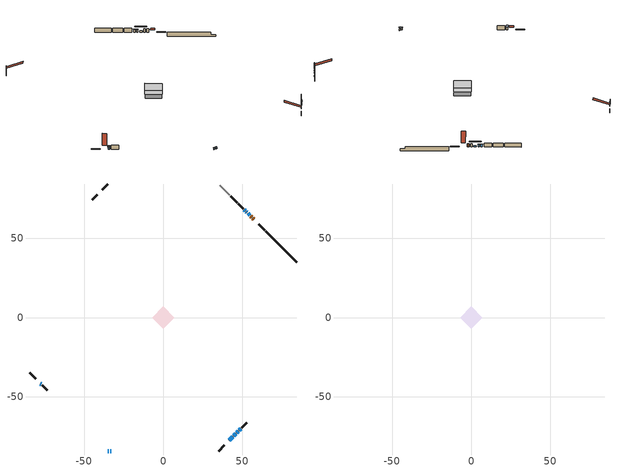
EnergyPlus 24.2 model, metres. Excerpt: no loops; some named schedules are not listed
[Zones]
conditioned space
 floor outside (Floor1 construction): -0.96,0 0,0.96 0.96,0 0,-0.96 z0.31
 floor adiabatic (AdiabaticFloorConstruction): -7.02,0 0,7.02 7.02,0 0,-7.02 z0.31
 floor foundation (Slab1 construction): -6.77,0 0,6.77 6.77,0 0,-6.77 z-2.13
 wall outside (RimJoist1 construction): 35,-84.49 38.67,-80.81 / -84.49,-35 -80.81,-38.67 / -35,84.49 -38.67,80.81 / 64.22,55.26 60.54,58.94 z0.31:0.61
 wall outside (AdiabaticWallConstruction 1): 57.43,62.06 56.66,62.82 z0.31:2.34
 wall outside (AdiabaticWallConstruction): -35,-84.49 -34.44,-84.49 z0.31:1.23; -77.69,-41.79 -77.15,-42.33 / 44.6,-74.88 45.86,-73.62 z0.31:2.09; 54.72,64.76 53.64,65.84 / 41.79,-77.69 43.94,-75.54 z0.31:1.12; -33.51,-84.49 -32.76,-84.49 z0.31:1.53; 52.99,66.5 52.55,66.93 / 51.9,67.58 51.25,68.23 z0.31:1.84; 46.51,-72.97 47.38,-72.11 z0.31:1.83; 48.03,-71.45 49.11,-70.37 z0.31:0.62
 wall outside (Wall1 construction): 49.77,-69.71 52.86,-66.63 / -76.5,-42.98 -73.41,-46.07 / -41.79,77.69 -44.88,74.61 / 50.59,68.89 47.5,71.98 z0.31:2.75
 wall foundation (FoundationWall1 construction): 64.88,54.61,-2.13 64.88,54.61,0.31 82.53,36.96,0.31 82.53,36.96,-1.03 84.49,35,-1.03 84.49,35,-2.13
 wall othersidecoefficients (AdiabaticWallConstruction 1): 56.01,63.48 55.38,64.11 z0.31:2.34
 wall othersidecoefficients (Wall2 construction): 46.85,72.63 42.84,76.64 z0.31:2.75
 wall adiabatic (Wall3 construction): 42.18,77.3 35.65,83.83 z0.31:2.75
 window (WindowConstruction 6): -35,-84.49 -34.44,-84.49 z0.31:1.22
 window (WindowConstruction 5): -77.69,-41.79 -77.16,-42.33 z0.31:2.09
 window (WindowConstruction 8): 54.72,64.76 53.64,65.84 z0.31:1.12
 window (WindowConstruction 9): 41.79,-77.69 43.94,-75.54 z0.31:1.12
 window (WindowConstruction 7): -33.51,-84.49 -32.77,-84.49 z0.31:1.53
 window (WindowConstruction): 52.98,66.5 52.55,66.93 z0.31:1.83
 window (WindowConstruction 1): 51.9,67.59 51.25,68.23 z0.31:1.83
 window (WindowConstruction 2): 44.6,-74.88 45.86,-73.63 z0.31:2.09
 window (WindowConstruction 3): 46.51,-72.97 47.38,-72.11 z0.31:1.83
 window (WindowConstruction 4): 48.03,-71.45 49.11,-70.37 z0.31:0.61
 door (Door): 57.43,62.06 56.66,62.82 z0.31:2.34
 door inside (Door 1): 56,63.48 55.38,64.11 z0.31:2.34
 ceiling adiabatic (AdiabaticFloorConstruction): 0,-7.02 7.02,0 0,7.02 -7.02,0 z0.31
attic - vented
 floor to conditioned space (Floor2 construction Reversed): -7.02,0 0,7.02 7.02,0 0,-7.02 z2.75
 roof outside (Roof1 construction): 41.13,-78.35,2.75 34.29,-71.51,5.97 32.49,-73.31,5.97 39.33,-80.15,2.75; -78.35,-41.13,2.75 -71.51,-34.29,5.97 -73.31,-32.49,5.97 -80.15,-39.33,2.75; -41.13,78.35,2.75 -34.29,71.51,5.97 -32.49,73.31,5.97 -39.33,80.15,2.75; 58.08,61.4,2.75 51.24,54.56,5.97 53.05,52.76,5.97 59.89,59.6,2.75
shading: -34.14,-84.49 -35.29,-84.49 -35.29,-86.32 -34.14,-86.32 z1.52; -76.94,-42.54 -77.91,-41.58 -79.2,-42.87 -78.24,-43.83 z2.39; 51.78,67.71 56.59,62.9 56.88,63.19 52.07,68 z3.76; 45.81,-73.67 39.92,-79.56 40.21,-79.85 46.1,-73.96 z3.76; 52.41,67.07 53.13,66.36 53.42,66.65 52.7,67.36 z2.04; 51.11,68.37 52.04,67.44 52.33,67.73 51.4,68.67 z2.04; 46,-73.48 44.46,-75.02 44.75,-75.32 46.29,-73.77 z2.29; 47.52,-71.96 46.37,-73.11 46.66,-73.4 47.81,-72.26 z2.04; 49.25,-70.23 47.89,-71.59 48.18,-71.88 49.54,-70.52 z0.82
[Building]
Building 1: Terrain=Suburbs
[Site:Location]
Edmonton Intl AP_AB: Latitude {deg}=53.31; Longitude {deg}=-113.58; Time Zone {hr}=-7; Elevation {m}=723; Keep Site Location Information=Yes
[Site:GroundTemperature:Shallow]
-1.56185, -3.61833, -3.78302, -2.80711, 1.11059, 5.01004, 8.39065, 10.5322, 10.7141, 8.97234, 5.67794, 1.89811
[Site:WaterMainsTemperature]
Calculation Method=Schedule; Temperature Schedule=mains temperature schedule
[Material] Roughness=Rough; Thermal Absorptance=0.9
Name | Thickness {m} | Conductivity {W/m-K} | Density {kg/m3} | Specific Heat {J/kg-K} | Solar Absorptance | Visible Absorptance
asphalt or fiberglass shingles | 0.00635 | 0.162714 | 1121.4 | 1465.45 | 0.4 | 0.4
ceiling loosefill ins | 0.169333 | 0.0480833 | 16.02 | 1046.75 | 0.7 | 0.7
ceiling stud and cavity | 0.1397 | 0.0977058 | 65.682 | 1177.47 | 0.7 | 0.7
concrete 4.0 in. | 0.1016 | 1.803125 | 2242.8 | 837.4 | 0.7 | 0.7
concrete 8.0 in. | 0.2032 | 1.803125 | 2242.8 | 837.4 | 0.7 | 0.7
door material | 0.04445 | 0.053851 | 512.64 | 1214.23 | 0.7 | 0.7
door material 1 | 0.04445 | 0.060037 | 512.64 | 1214.23 | 0.7 | 0.7
exterior vertical ins | 0.07309 | 0.029427 | 32.04 | 1214.23 | 0.7 | 0.7
floor covering | 0.0127 | 0.0433444 | 54.468 | 1339.84 | 0.6 | 0.6
floor rigid ins; rim joist rigid ins; wall rigid ins | 0.051816 | 0.029427 | 32.04 | 1214.23 | 0.7 | 0.7
floor rigid ins 1; wall rigid ins 2 | 0.512978 | 0.029427 | 32.04 | 1214.23 | 0.7 | 0.7
floor stud and cavity | 0.1397 | 0.080204 | 92.3553 | 1139.71 | 0.7 | 0.7
floor stud and cavity 1 | 0.1397 | 1.75129 | 37.0049 | 1207.88 | 0.7 | 0.7
furniture material conditioned space 1 | 0.1524 | 0.115458 | 640.8 | 1214.23 | 0.6 | 0.6
gypsum board | 0.0127 | 0.160291 | 801 | 837.4 | 0.6 | 0.6
gypsum board 1 | 0.0127 | 0.160291 | 801 | 837.4 | 0.7 | 0.7
osb sheathing 0.5 in. | 0.0127 | 0.115458 | 512.64 | 1214.23 | 0.7 | 0.7
osb sheathing 0.75 in. | 0.01905 | 0.115458 | 512.64 | 1214.23 | 0.7 | 0.7
osb sheathing 2.0 in. | 0.0508 | 0.115458 | 512.64 | 1214.23 | 0.7 | 0.7
rim joist stud and cavity | 0.0508 | 0.0414166 | 125.044 | 1163.47 | 0.6 | 0.6
wall rigid ins 1 | 0.051816 | 0.029427 | 32.04 | 1214.23 | 0.4 | 0.4
wall stud and cavity | 0.1397 | 0.227988 | 139.0536 | 1170.24 | 0.7 | 0.7
wall stud and cavity 1 | 0.1397 | 0.290045 | 139.0536 | 1170.24 | 0.7 | 0.7
wall stud and cavity 2 | 0.1397 | 0.180094 | 139.0536 | 1170.24 | 0.7 | 0.7
wall stud and cavity 3 | 0.0889 | 0.380278 | 52.3479 | 1209.89 | 0.7 | 0.7
wall stud and cavity 4 | 0.0889 | 0.391764 | 83.0341 | 1211.67 | 0.7 | 0.7
wood siding | 0.0254 | 0.102417 | 544.68 | 1172.36 | 0.4 | 0.4
wood siding 1; wood siding 2; wood siding 3 | 0.0254 | 0.102417 | 544.68 | 1172.36 | 0.7 | 0.7
[WindowMaterial:SimpleGlazingSystem]
Name | U-Factor {W/m2-K} | Solar Heat Gain Coefficient
WindowMaterial | 2.98038 | 0.54
WindowMaterial 1 | 3.01842 | 0.49
WindowMaterial 2 | 1.93733 | 0.46
WindowMaterial 3 | 3.30687 | 0.51
WindowMaterial 4 | 2.07361 | 0.43
WindowMaterial 5 | 3.30687 | 0.6
WindowMaterial 6 | 3.310274 | 0.62
WindowMaterial 7 | 2.95256 | 0.58
[Construction]
AdiabaticFloorConstruction: floor stud and cavity 1, floor rigid ins 1, osb sheathing 0.75 in., floor covering
AdiabaticWallConstruction: wood siding 2, wall rigid ins 2, wall stud and cavity 3, gypsum board
AdiabaticWallConstruction 1: wood siding 3, wall rigid ins 2, wall stud and cavity 3, gypsum board
Door: door material
Door 1: door material 1
Floor1 construction: floor stud and cavity, floor rigid ins, osb sheathing 0.75 in., floor covering
Floor2 construction Reversed: gypsum board, ceiling stud and cavity, ceiling loosefill ins
FoundationWall1 construction: concrete 8.0 in., gypsum board 1
furniture construction conditioned space 1: furniture material conditioned space 1
PartitionWallConstruction: gypsum board, wall stud and cavity 4, gypsum board
RimJoist1 construction: wood siding 1, rim joist rigid ins, osb sheathing 2.0 in., rim joist stud and cavity
Roof1 construction: asphalt or fiberglass shingles
Slab1 construction: concrete 4.0 in.
Wall1 construction: wood siding, wall rigid ins, osb sheathing 0.5 in., wall stud and cavity, gypsum board
Wall2 construction: wall rigid ins 1, osb sheathing 0.5 in., wall stud and cavity 1, gypsum board
Wall3 construction: wall rigid ins 1, osb sheathing 0.5 in., wall stud and cavity 2, gypsum board
WindowConstruction; WindowConstruction 3: WindowMaterial
WindowConstruction 1: WindowMaterial 1
WindowConstruction 2: WindowMaterial 2
WindowConstruction 4: WindowMaterial 3
WindowConstruction 5: WindowMaterial 4
WindowConstruction 6: WindowMaterial 5
WindowConstruction 7: WindowMaterial 6
WindowConstruction 8; WindowConstruction 9: WindowMaterial 7
[Zone] Multiplier=1; Part of Total Floor Area=Yes
Name | Volume {m3}
attic - vented | 51.641
conditioned space | 485.5
[Space]
Name | Zone | Volume {m3}
attic - vented 1 | attic - vented | 51.641
conditioned space 1 | conditioned space | 485.5
[ZoneInfiltration:EffectiveLeakageArea]
infil attic - vented 1: Zone or Space=attic - vented 1; Schedule=Always On Discrete; Effective Air Leakage Area {cm2}=3431.3; Stack Coefficient=0.000224239; Wind Coefficient=1.01176e-05
[ZoneMixing]
whole house fan mix: Zone or Space=attic - vented; Schedule=Always On Continuous; Design Flow Rate Calculation Method=Flow/Zone; Design Flow Rate {m3/s}=0; Source Zone or Space=conditioned space
[SurfaceProperty:ExposedFoundationPerimeter]
Slab1: Exposed Perimeter Calculation Method=TotalExposedPerimeter; Total Exposed Perimeter {m}=27.734
[SurfaceProperty:OtherSideCoefficients]
other non-freezing space: Combined Convective/Radiative Film Coefficient {W/m2-K}=8.35; Constant Temperature Coefficient=1; External Dry-Bulb Temperature Coefficient=0; Ground Temperature Coefficient=0; Wind Speed Coefficient=0; Zone Air Temperature Coefficient=0; Constant Temperature Schedule=other non-freezing space; Previous Other Side Temperature Coefficient=0
[InternalMass] Zone or ZoneList=conditioned space; Space or SpaceList=conditioned space 1
Name | Construction | Surface Area {m2}
furniture mass conditioned space 1 | furniture construction conditioned space 1 | 76.936
partition wall mass | PartitionWallConstruction | 192.34
[Lights]
interior lighting: Zone or ZoneList or Space or SpaceList=conditioned space 1; Schedule=interior lighting schedule; Design Level Calculation Method=LightingLevel; Lighting Level {W}=343.2; Return Air Fraction=0; Fraction Radiant=0.6; Fraction Visible=0.2; Fraction Replaceable=1
[People]
occupants: Zone or ZoneList or Space or SpaceList=conditioned space 1; Number of People Schedule=occupants schedule; Number of People Calculation Method=People; Number of People=3; Fraction Radiant=0.314171; Sensible Heat Fraction=0.56303; Activity Level Schedule=occupants activity schedule; Carbon Dioxide Generation Rate {m3/s-W}=0; Enable ASHRAE 55 Comfort Warnings=No; Mean Radiant Temperature Calculation Type=EnclosureAveraged
[ElectricEquipment] Zone or ZoneList or Space or SpaceList=conditioned space 1; Design Level Calculation Method=EquipmentLevel
Name | Schedule | Design Level {W} | Fraction Latent | Fraction Radiant | Fraction Lost
clothes dryer | clothes dryer schedule | 140.772 | 0.015 | 0.081 | 0.85
clothes washer | clothes washer schedule | 32.1985 | 0.03 | 0.162 | 0.7
cooking range | cooking range schedule | 208.969 | 0.08 | 0.432 | 0.2
dishwasher | dishwasher schedule | 66.8632 | 0.3 | 0.18 | 0.4
fridge | fridge schedule | 72.9452 | 0 | 0.6 | 0
mech vent bath fan 0 | mech vent bath fan 0 schedule | 50.2 | 0 | 0 | 1
mech vent bath fan 1 | mech vent bath fan 1 schedule | 50.2 | 0 | 0 | 1
mech vent house fan | mech vent house fan schedule | 0 | 0 | 0 | 1
mech vent house fan cfis | mech vent house fan cfis schedule | 0 | 0 | 0 | 0
mech vent range fan 0 | mech vent range fan 0 schedule | 57 | 0 | 0 | 1
misc plug loads | misc plug loads schedule | 494.7 | 0.045 | 0.513 | 0.1
whole house fan | Always On Discrete | 0 | 0 | 0 | 1
[OtherEquipment] Zone or ZoneList or Space or SpaceList=conditioned space 1; Design Level Calculation Method=EquipmentLevel
Name | Fuel Type | Schedule | Design Level {W} | Fraction Latent | Fraction Radiant | Fraction Lost
clothes dryer 1 | Electricity | clothes dryer schedule | 0 | 0.015 | 0.081 | 0.85
cooking range 1 | Electricity | cooking range schedule | 0 | 0.08 | 0.432 | 0.2
general water use latent | None | general water use schedule | 59.3978 | 1 | 0 | 0
general water use sensible | None | general water use schedule | -58.539 | 0 | 0.6 | 0
mech vent house fan latent load | None | Always On Discrete | 0 | 1 | 0 | 0
mech vent house fan sensible load | None | Always On Discrete | 0 | 0 | 0 | 0
water heater energy adjustment1 | NaturalGas | Always On Discrete | 0.01 | 0 | 0 | 1
[ZoneInfiltration:DesignFlowRate] Zone or ZoneList or Space or SpaceList=conditioned space 1; Schedule=Always On Discrete; Design Flow Rate Calculation Method=Flow/Zone; Design Flow Rate {m3/s}=0
infil flow; natural vent flow; whole house fan flow
[Foundation:Kiva]
Foundation Kiva 1: Initial Indoor Air Temperature {C}=18; Wall Height Above Grade {m}=0.309982; Wall Depth Below Slab {m}=0.2032; Custom Block Material Name 1=exterior vertical ins; Custom Block Depth 1 {m}=2.43998; Custom Block X Position 1 {m}=0.2159; Custom Block Z Position 1 {m}=0
[Foundation:Kiva:Settings]
Soil Conductivity {W/m-K}=0.849921; Soil Density {kg/m3}=1842.3; Soil Specific Heat {J/kg-K}=418.7; Ground Solar Absorptivity=0.9; Ground Thermal Absorptivity=0.9; Ground Surface Roughness {m}=0.03; Far-Field Width {m}=40; Deep-Ground Boundary Condition=ZeroFlux; Deep-Ground Depth {m}=40; Minimum Cell Dimension {m}=0.2; Maximum Cell Growth Coefficient=3; Simulation Timestep=Timestep
[Exterior:Lights]
exterior lighting: Schedule=exterior lighting schedule; Design Level {W}=75.6
[Schedule:Constant]
Name | Hourly Value
Always On Continuous; mech vent house fan schedule; mech vent house fan cfis schedule; Always On Discrete | 1
other non-freezing space; fridge schedule | 0
occupants activity schedule | 117.228
[Schedule:Week:Daily]
interior lighting schedule Week Rule - Jan1-Jan27: interior lighting schedule day, interior lighting schedule day, interior lighting schedule day, interior lighting schedule day, interior lighting schedule day, interior lighting schedule day, interior lighting schedule day, interior lighting schedule default day, interior lighting schedule default day, interior lighting schedule default day, interior lighting schedule default day, interior lighting schedule default day
interior lighting schedule Week Rule - Jan28-Feb3: interior lighting schedule day, interior lighting schedule day, interior lighting schedule day, interior lighting schedule day, interior lighting schedule day 1, interior lighting schedule day 1, interior lighting schedule day 1, interior lighting schedule default day, interior lighting schedule default day, interior lighting schedule default day, interior lighting schedule default day, interior lighting schedule default day
interior lighting schedule Week Rule - Feb4-Feb24: interior lighting schedule day 1, interior lighting schedule day 1, interior lighting schedule day 1, interior lighting schedule day 1, interior lighting schedule day 1, interior lighting schedule day 1, interior lighting schedule day 1, interior lighting schedule default day, interior lighting schedule default day, interior lighting schedule default day, interior lighting schedule default day, interior lighting schedule default day
interior lighting schedule Week Rule - Feb25-Mar3: interior lighting schedule day 1, interior lighting schedule day 1, interior lighting schedule day 1, interior lighting schedule day 1, interior lighting schedule day 2, interior lighting schedule day 2, interior lighting schedule day 2, interior lighting schedule default day, interior lighting schedule default day, interior lighting schedule default day, interior lighting schedule default day, interior lighting schedule default day
interior lighting schedule Week Rule - Mar4-Mar31: interior lighting schedule day 2, interior lighting schedule day 2, interior lighting schedule day 2, interior lighting schedule day 2, interior lighting schedule day 2, interior lighting schedule day 2, interior lighting schedule day 2, interior lighting schedule default day, interior lighting schedule default day, interior lighting schedule default day, interior lighting schedule default day, interior lighting schedule default day
interior lighting schedule Week Rule - Apr1-Apr28: interior lighting schedule day 3, interior lighting schedule day 3, interior lighting schedule day 3, interior lighting schedule day 3, interior lighting schedule day 3, interior lighting schedule day 3, interior lighting schedule day 3, interior lighting schedule default day, interior lighting schedule default day, interior lighting schedule default day, interior lighting schedule default day, interior lighting schedule default day
interior lighting schedule Week Rule - Apr29-May5: interior lighting schedule day 3, interior lighting schedule day 3, interior lighting schedule day 4, interior lighting schedule day 4, interior lighting schedule day 4, interior lighting schedule day 4, interior lighting schedule day 4, interior lighting schedule default day, interior lighting schedule default day, interior lighting schedule default day, interior lighting schedule default day, interior lighting schedule default day
interior lighting schedule Week Rule - May6-May26: interior lighting schedule day 4, interior lighting schedule day 4, interior lighting schedule day 4, interior lighting schedule day 4, interior lighting schedule day 4, interior lighting schedule day 4, interior lighting schedule day 4, interior lighting schedule default day, interior lighting schedule default day, interior lighting schedule default day, interior lighting schedule default day, interior lighting schedule default day
interior lighting schedule Week Rule - May27-Jun2: interior lighting schedule day 4, interior lighting schedule day 4, interior lighting schedule day 4, interior lighting schedule day 4, interior lighting schedule day 4, interior lighting schedule day 5, interior lighting schedule day 5, interior lighting schedule default day, interior lighting schedule default day, interior lighting schedule default day, interior lighting schedule default day, interior lighting schedule default day
interior lighting schedule Week Rule - Jun3-Jun30: interior lighting schedule day 5, interior lighting schedule day 5, interior lighting schedule day 5, interior lighting schedule day 5, interior lighting schedule day 5, interior lighting schedule day 5, interior lighting schedule day 5, interior lighting schedule default day, interior lighting schedule default day, interior lighting schedule default day, interior lighting schedule default day, interior lighting schedule default day
interior lighting schedule Week Rule - Jul1-Jul28: interior lighting schedule day 6, interior lighting schedule day 6, interior lighting schedule day 6, interior lighting schedule day 6, interior lighting schedule day 6, interior lighting schedule day 6, interior lighting schedule day 6, interior lighting schedule default day, interior lighting schedule default day, interior lighting schedule default day, interior lighting schedule default day, interior lighting schedule default day
interior lighting schedule Week Rule - Jul29-Aug4: interior lighting schedule day 6, interior lighting schedule day 6, interior lighting schedule day 6, interior lighting schedule day 7, interior lighting schedule day 7, interior lighting schedule day 7, interior lighting schedule day 7, interior lighting schedule default day, interior lighting schedule default day, interior lighting schedule default day, interior lighting schedule default day, interior lighting schedule default day
interior lighting schedule Week Rule - Aug5-Aug25: interior lighting schedule day 7, interior lighting schedule day 7, interior lighting schedule day 7, interior lighting schedule day 7, interior lighting schedule day 7, interior lighting schedule day 7, interior lighting schedule day 7, interior lighting schedule default day, interior lighting schedule default day, interior lighting schedule default day, interior lighting schedule default day, interior lighting schedule default day
interior lighting schedule Week Rule - Aug26-Sep1: interior lighting schedule day 7, interior lighting schedule day 7, interior lighting schedule day 7, interior lighting schedule day 7, interior lighting schedule day 7, interior lighting schedule day 7, interior lighting schedule day 8, interior lighting schedule default day, interior lighting schedule default day, interior lighting schedule default day, interior lighting schedule default day, interior lighting schedule default day
interior lighting schedule Week Rule - Sep2-Sep29: interior lighting schedule day 8, interior lighting schedule day 8, interior lighting schedule day 8, interior lighting schedule day 8, interior lighting schedule day 8, interior lighting schedule day 8, interior lighting schedule day 8, interior lighting schedule default day, interior lighting schedule default day, interior lighting schedule default day, interior lighting schedule default day, interior lighting schedule default day
interior lighting schedule Week Rule - Sep30-Oct6: interior lighting schedule day 8, interior lighting schedule day 9, interior lighting schedule day 9, interior lighting schedule day 9, interior lighting schedule day 9, interior lighting schedule day 9, interior lighting schedule day 9, interior lighting schedule default day, interior lighting schedule default day, interior lighting schedule default day, interior lighting schedule default day, interior lighting schedule default day
interior lighting schedule Week Rule - Oct7-Oct27: interior lighting schedule day 9, interior lighting schedule day 9, interior lighting schedule day 9, interior lighting schedule day 9, interior lighting schedule day 9, interior lighting schedule day 9, interior lighting schedule day 9, interior lighting schedule default day, interior lighting schedule default day, interior lighting schedule default day, interior lighting schedule default day, interior lighting schedule default day
interior lighting schedule Week Rule - Oct28-Nov3: interior lighting schedule day 9, interior lighting schedule day 9, interior lighting schedule day 9, interior lighting schedule day 9, interior lighting schedule day 10, interior lighting schedule day 10, interior lighting schedule day 10, interior lighting schedule default day, interior lighting schedule default day, interior lighting schedule default day, interior lighting schedule default day, interior lighting schedule default day
interior lighting schedule Week Rule - Nov4-Nov24: interior lighting schedule day 10, interior lighting schedule day 10, interior lighting schedule day 10, interior lighting schedule day 10, interior lighting schedule day 10, interior lighting schedule day 10, interior lighting schedule day 10, interior lighting schedule default day, interior lighting schedule default day, interior lighting schedule default day, interior lighting schedule default day, interior lighting schedule default day
interior lighting schedule Week Rule - Nov25-Dec1: interior lighting schedule day 10, interior lighting schedule day 10, interior lighting schedule day 10, interior lighting schedule day 10, interior lighting schedule day 10, interior lighting schedule day 10, interior lighting schedule day 11, interior lighting schedule default day, interior lighting schedule default day, interior lighting schedule default day, interior lighting schedule default day, interior lighting schedule default day
interior lighting schedule Week Rule - Dec2-Dec31: interior lighting schedule day 11, interior lighting schedule day 11, interior lighting schedule day 11, interior lighting schedule day 11, interior lighting schedule day 11, interior lighting schedule day 11, interior lighting schedule day 11, interior lighting schedule default day, interior lighting schedule default day, interior lighting schedule default day, interior lighting schedule default day, interior lighting schedule default day
occupants schedule Week Rule - Jan1-Dec31: occupants schedule day, occupants schedule day, occupants schedule day, occupants schedule day, occupants schedule day, occupants schedule day, occupants schedule day, occupants schedule default day, occupants schedule default day, occupants schedule default day, occupants schedule default day, occupants schedule default day
clothes dryer schedule Week Rule - Jan1-Dec31: clothes dryer schedule day, clothes dryer schedule day, clothes dryer schedule day, clothes dryer schedule day, clothes dryer schedule day, clothes dryer schedule day, clothes dryer schedule day, clothes dryer schedule default day, clothes dryer schedule default day, clothes dryer schedule default day, clothes dryer schedule default day, clothes dryer schedule default day
clothes washer schedule Week Rule - Jan1-Dec31: clothes washer schedule day, clothes washer schedule day, clothes washer schedule day, clothes washer schedule day, clothes washer schedule day, clothes washer schedule day, clothes washer schedule day, clothes washer schedule default day, clothes washer schedule default day, clothes washer schedule default day, clothes washer schedule default day, clothes washer schedule default day
cooking range schedule Week Rule - Jan1-Dec31: cooking range schedule day, cooking range schedule day, cooking range schedule day, cooking range schedule day, cooking range schedule day, cooking range schedule day, cooking range schedule day, cooking range schedule default day, cooking range schedule default day, cooking range schedule default day, cooking range schedule default day, cooking range schedule default day
dishwasher schedule Week Rule - Jan1-Dec31: dishwasher schedule day, dishwasher schedule day, dishwasher schedule day, dishwasher schedule day, dishwasher schedule day, dishwasher schedule day, dishwasher schedule day, dishwasher schedule default day, dishwasher schedule default day, dishwasher schedule default day, dishwasher schedule default day, dishwasher schedule default day
mech vent bath fan 0 schedule Week Rule - Jan1-Dec31: mech vent bath fan 0 schedule day, mech vent bath fan 0 schedule day, mech vent bath fan 0 schedule day, mech vent bath fan 0 schedule day, mech vent bath fan 0 schedule day, mech vent bath fan 0 schedule day, mech vent bath fan 0 schedule day, mech vent bath fan 0 schedule default day, mech vent bath fan 0 schedule default day, mech vent bath fan 0 schedule default day, mech vent bath fan 0 schedule default day, mech vent bath fan 0 schedule default day
mech vent bath fan 1 schedule Week Rule - Jan1-Dec31: mech vent bath fan 1 schedule day, mech vent bath fan 1 schedule day, mech vent bath fan 1 schedule day, mech vent bath fan 1 schedule day, mech vent bath fan 1 schedule day, mech vent bath fan 1 schedule day, mech vent bath fan 1 schedule day, mech vent bath fan 1 schedule default day, mech vent bath fan 1 schedule default day, mech vent bath fan 1 schedule default day, mech vent bath fan 1 schedule default day, mech vent bath fan 1 schedule default day
mech vent range fan 0 schedule Week Rule - Jan1-Dec31: mech vent range fan 0 schedule day, mech vent range fan 0 schedule day, mech vent range fan 0 schedule day, mech vent range fan 0 schedule day, mech vent range fan 0 schedule day, mech vent range fan 0 schedule day, mech vent range fan 0 schedule day, mech vent range fan 0 schedule default day, mech vent range fan 0 schedule default day, mech vent range fan 0 schedule default day, mech vent range fan 0 schedule default day, mech vent range fan 0 schedule default day
misc plug loads schedule Week Rule - Jan1-Dec31: misc plug loads schedule day, misc plug loads schedule day, misc plug loads schedule day, misc plug loads schedule day, misc plug loads schedule day, misc plug loads schedule day, misc plug loads schedule day, misc plug loads schedule default day, misc plug loads schedule default day, misc plug loads schedule default day, misc plug loads schedule default day, misc plug loads schedule default day
general water use schedule Week Rule - Jan1-Dec31: general water use schedule day, general water use schedule day, general water use schedule day, general water use schedule day, general water use schedule day, general water use schedule day, general water use schedule day, general water use schedule default day, general water use schedule default day, general water use schedule default day, general water use schedule default day, general water use schedule default day
exterior lighting schedule Week Rule - Jan1-Jan27: exterior lighting schedule day, exterior lighting schedule day, exterior lighting schedule day, exterior lighting schedule day, exterior lighting schedule day, exterior lighting schedule day, exterior lighting schedule day, exterior lighting schedule default day, exterior lighting schedule default day, exterior lighting schedule default day, exterior lighting schedule default day, exterior lighting schedule default day
exterior lighting schedule Week Rule - Jan28-Feb3: exterior lighting schedule day, exterior lighting schedule day, exterior lighting schedule day, exterior lighting schedule day, exterior lighting schedule day 1, exterior lighting schedule day 1, exterior lighting schedule day 1, exterior lighting schedule default day, exterior lighting schedule default day, exterior lighting schedule default day, exterior lighting schedule default day, exterior lighting schedule default day
exterior lighting schedule Week Rule - Feb4-Feb24: exterior lighting schedule day 1, exterior lighting schedule day 1, exterior lighting schedule day 1, exterior lighting schedule day 1, exterior lighting schedule day 1, exterior lighting schedule day 1, exterior lighting schedule day 1, exterior lighting schedule default day, exterior lighting schedule default day, exterior lighting schedule default day, exterior lighting schedule default day, exterior lighting schedule default day
exterior lighting schedule Week Rule - Feb25-Mar3: exterior lighting schedule day 1, exterior lighting schedule day 1, exterior lighting schedule day 1, exterior lighting schedule day 1, exterior lighting schedule day 2, exterior lighting schedule day 2, exterior lighting schedule day 2, exterior lighting schedule default day, exterior lighting schedule default day, exterior lighting schedule default day, exterior lighting schedule default day, exterior lighting schedule default day
exterior lighting schedule Week Rule - Mar4-Mar31: exterior lighting schedule day 2, exterior lighting schedule day 2, exterior lighting schedule day 2, exterior lighting schedule day 2, exterior lighting schedule day 2, exterior lighting schedule day 2, exterior lighting schedule day 2, exterior lighting schedule default day, exterior lighting schedule default day, exterior lighting schedule default day, exterior lighting schedule default day, exterior lighting schedule default day
exterior lighting schedule Week Rule - Apr1-Apr28: exterior lighting schedule day 3, exterior lighting schedule day 3, exterior lighting schedule day 3, exterior lighting schedule day 3, exterior lighting schedule day 3, exterior lighting schedule day 3, exterior lighting schedule day 3, exterior lighting schedule default day, exterior lighting schedule default day, exterior lighting schedule default day, exterior lighting schedule default day, exterior lighting schedule default day
exterior lighting schedule Week Rule - Apr29-May5: exterior lighting schedule day 3, exterior lighting schedule day 3, exterior lighting schedule day 4, exterior lighting schedule day 4, exterior lighting schedule day 4, exterior lighting schedule day 4, exterior lighting schedule day 4, exterior lighting schedule default day, exterior lighting schedule default day, exterior lighting schedule default day, exterior lighting schedule default day, exterior lighting schedule default day
exterior lighting schedule Week Rule - May6-May26: exterior lighting schedule day 4, exterior lighting schedule day 4, exterior lighting schedule day 4, exterior lighting schedule day 4, exterior lighting schedule day 4, exterior lighting schedule day 4, exterior lighting schedule day 4, exterior lighting schedule default day, exterior lighting schedule default day, exterior lighting schedule default day, exterior lighting schedule default day, exterior lighting schedule default day
exterior lighting schedule Week Rule - May27-Jun2: exterior lighting schedule day 4, exterior lighting schedule day 4, exterior lighting schedule day 4, exterior lighting schedule day 4, exterior lighting schedule day 4, exterior lighting schedule day 5, exterior lighting schedule day 5, exterior lighting schedule default day, exterior lighting schedule default day, exterior lighting schedule default day, exterior lighting schedule default day, exterior lighting schedule default day
exterior lighting schedule Week Rule - Jun3-Jun30: exterior lighting schedule day 5, exterior lighting schedule day 5, exterior lighting schedule day 5, exterior lighting schedule day 5, exterior lighting schedule day 5, exterior lighting schedule day 5, exterior lighting schedule day 5, exterior lighting schedule default day, exterior lighting schedule default day, exterior lighting schedule default day, exterior lighting schedule default day, exterior lighting schedule default day
exterior lighting schedule Week Rule - Jul1-Jul28: exterior lighting schedule day 6, exterior lighting schedule day 6, exterior lighting schedule day 6, exterior lighting schedule day 6, exterior lighting schedule day 6, exterior lighting schedule day 6, exterior lighting schedule day 6, exterior lighting schedule default day, exterior lighting schedule default day, exterior lighting schedule default day, exterior lighting schedule default day, exterior lighting schedule default day
exterior lighting schedule Week Rule - Jul29-Aug4: exterior lighting schedule day 6, exterior lighting schedule day 6, exterior lighting schedule day 6, exterior lighting schedule day 7, exterior lighting schedule day 7, exterior lighting schedule day 7, exterior lighting schedule day 7, exterior lighting schedule default day, exterior lighting schedule default day, exterior lighting schedule default day, exterior lighting schedule default day, exterior lighting schedule default day
exterior lighting schedule Week Rule - Aug5-Aug25: exterior lighting schedule day 7, exterior lighting schedule day 7, exterior lighting schedule day 7, exterior lighting schedule day 7, exterior lighting schedule day 7, exterior lighting schedule day 7, exterior lighting schedule day 7, exterior lighting schedule default day, exterior lighting schedule default day, exterior lighting schedule default day, exterior lighting schedule default day, exterior lighting schedule default day
exterior lighting schedule Week Rule - Aug26-Sep1: exterior lighting schedule day 7, exterior lighting schedule day 7, exterior lighting schedule day 7, exterior lighting schedule day 7, exterior lighting schedule day 7, exterior lighting schedule day 7, exterior lighting schedule day 8, exterior lighting schedule default day, exterior lighting schedule default day, exterior lighting schedule default day, exterior lighting schedule default day, exterior lighting schedule default day
exterior lighting schedule Week Rule - Sep2-Sep29: exterior lighting schedule day 8, exterior lighting schedule day 8, exterior lighting schedule day 8, exterior lighting schedule day 8, exterior lighting schedule day 8, exterior lighting schedule day 8, exterior lighting schedule day 8, exterior lighting schedule default day, exterior lighting schedule default day, exterior lighting schedule default day, exterior lighting schedule default day, exterior lighting schedule default day
exterior lighting schedule Week Rule - Sep30-Oct6: exterior lighting schedule day 8, exterior lighting schedule day 9, exterior lighting schedule day 9, exterior lighting schedule day 9, exterior lighting schedule day 9, exterior lighting schedule day 9, exterior lighting schedule day 9, exterior lighting schedule default day, exterior lighting schedule default day, exterior lighting schedule default day, exterior lighting schedule default day, exterior lighting schedule default day
exterior lighting schedule Week Rule - Oct7-Oct27: exterior lighting schedule day 9, exterior lighting schedule day 9, exterior lighting schedule day 9, exterior lighting schedule day 9, exterior lighting schedule day 9, exterior lighting schedule day 9, exterior lighting schedule day 9, exterior lighting schedule default day, exterior lighting schedule default day, exterior lighting schedule default day, exterior lighting schedule default day, exterior lighting schedule default day
[Schedule:Year]
interior lighting schedule: interior lighting schedule Week Rule - Jan1-Jan27, 1, 1, 1, 27, interior lighting schedule Week Rule - Jan28-Feb3, 1, 28, 2, 3, interior lighting schedule Week Rule - Feb4-Feb24, 2, 4, 2, 24, interior lighting schedule Week Rule - Feb25-Mar3, 2, 25, 3, 3, interior lighting schedule Week Rule - Mar4-Mar31, 3, 4, 3, 31, interior lighting schedule Week Rule - Apr1-Apr28, 4, 1, 4, 28, interior lighting schedule Week Rule - Apr29-May5, 4, 29, 5, 5, interior lighting schedule Week Rule - May6-May26, 5, 6, 5, 26, interior lighting schedule Week Rule - May27-Jun2, 5, 27, 6, 2, interior lighting schedule Week Rule - Jun3-Jun30, 6, 3, 6, 30, interior lighting schedule Week Rule - Jul1-Jul28, 7, 1, 7, 28, interior lighting schedule Week Rule - Jul29-Aug4, 7, 29, 8, 4, interior lighting schedule Week Rule - Aug5-Aug25, 8, 5, 8, 25, interior lighting schedule Week Rule - Aug26-Sep1, 8, 26, 9, 1, interior lighting schedule Week Rule - Sep2-Sep29, 9, 2, 9, 29, interior lighting schedule Week Rule - Sep30-Oct6, 9, 30, 10, 6, interior lighting schedule Week Rule - Oct7-Oct27, 10, 7, 10, 27, interior lighting schedule Week Rule - Oct28-Nov3, 10, 28, 11, 3, interior lighting schedule Week Rule - Nov4-Nov24, 11, 4, 11, 24, interior lighting schedule Week Rule - Nov25-Dec1, 11, 25, 12, 1, interior lighting schedule Week Rule - Dec2-Dec31, 12, 2, 12, 31
occupants schedule: occupants schedule Week Rule - Jan1-Dec31, 1, 1, 12, 31
clothes dryer schedule: clothes dryer schedule Week Rule - Jan1-Dec31, 1, 1, 12, 31
clothes washer schedule: clothes washer schedule Week Rule - Jan1-Dec31, 1, 1, 12, 31
cooking range schedule: cooking range schedule Week Rule - Jan1-Dec31, 1, 1, 12, 31
dishwasher schedule: dishwasher schedule Week Rule - Jan1-Dec31, 1, 1, 12, 31
mech vent bath fan 0 schedule: mech vent bath fan 0 schedule Week Rule - Jan1-Dec31, 1, 1, 12, 31
mech vent bath fan 1 schedule: mech vent bath fan 1 schedule Week Rule - Jan1-Dec31, 1, 1, 12, 31
mech vent range fan 0 schedule: mech vent range fan 0 schedule Week Rule - Jan1-Dec31, 1, 1, 12, 31
misc plug loads schedule: misc plug loads schedule Week Rule - Jan1-Dec31, 1, 1, 12, 31
general water use schedule: general water use schedule Week Rule - Jan1-Dec31, 1, 1, 12, 31
exterior lighting schedule: exterior lighting schedule Week Rule - Jan1-Jan27, 1, 1, 1, 27, exterior lighting schedule Week Rule - Jan28-Feb3, 1, 28, 2, 3, exterior lighting schedule Week Rule - Feb4-Feb24, 2, 4, 2, 24, exterior lighting schedule Week Rule - Feb25-Mar3, 2, 25, 3, 3, exterior lighting schedule Week Rule - Mar4-Mar31, 3, 4, 3, 31, exterior lighting schedule Week Rule - Apr1-Apr28, 4, 1, 4, 28, exterior lighting schedule Week Rule - Apr29-May5, 4, 29, 5, 5, exterior lighting schedule Week Rule - May6-May26, 5, 6, 5, 26, exterior lighting schedule Week Rule - May27-Jun2, 5, 27, 6, 2, exterior lighting schedule Week Rule - Jun3-Jun30, 6, 3, 6, 30, exterior lighting schedule Week Rule - Jul1-Jul28, 7, 1, 7, 28, exterior lighting schedule Week Rule - Jul29-Aug4, 7, 29, 8, 4, exterior lighting schedule Week Rule - Aug5-Aug25, 8, 5, 8, 25, exterior lighting schedule Week Rule - Aug26-Sep1, 8, 26, 9, 1, exterior lighting schedule Week Rule - Sep2-Sep29, 9, 2, 9, 29, exterior lighting schedule Week Rule - Sep30-Oct6, 9, 30, 10, 6, exterior lighting schedule Week Rule - Oct7-Oct27, 10, 7, 10, 27, exterior lighting schedule Week Rule - Oct28-Nov3, 10, 28, 11, 3, exterior lighting schedule Week Rule - Nov4-Nov24, 11, 4, 11, 24, exterior lighting schedule Week Rule - Nov25-Dec1, 11, 25, 12, 1, exterior lighting schedule Week Rule - Dec2-Dec31, 12, 2, 12, 31
[Schedule:Compact]
mains temperature schedule: Through: 01/01, For: AllDays, Until: 24:00, 3.97167, Through: 01/02, For: AllDays, Until: 24:00, 3.90778, Through: 01/03, For: AllDays, Until: 24:00, 3.84556, Through: 01/04, For: AllDays, Until: 24:00, 3.78389, Through: 01/05, For: AllDays, Until: 24:00, 3.72278, Through: 01/06, For: AllDays, Until: 24:00, 3.66278, Through: 01/07, For: AllDays, Until: 24:00, 3.60389, Through: 01/08, For: AllDays, Until: 24:00, 3.54556, Through: 01/09, For: AllDays, Until: 24:00, 3.48833, Through: 01/10, For: AllDays, Until: 24:00, 3.43167, Through: 01/11, For: AllDays, Until: 24:00, 3.37611, Through: 01/12, For: AllDays, Until: 24:00, 3.32167, Through: 01/13, For: AllDays, Until: 24:00, 3.26833, Through: 01/14, For: AllDays, Until: 24:00, 3.21556, Through: 01/15, For: AllDays, Until: 24:00, 3.16444, Through: 01/16, For: AllDays, Until: 24:00, 3.11389, Through: 01/17, For: AllDays, Until: 24:00, 3.06444, Through: 01/18, For: AllDays, Until: 24:00, 3.01611, Through: 01/19, For: AllDays, Until: 24:00, 2.96889, Through: 01/20, For: AllDays, Until: 24:00, 2.92278, Through: 01/21, For: AllDays, Until: 24:00, 2.87722, Through: 01/22, For: AllDays, Until: 24:00, 2.83333, Through: 01/23, For: AllDays, Until: 24:00, 2.79056, Through: 01/24, For: AllDays, Until: 24:00, 2.74889, Through: 01/25, For: AllDays, Until: 24:00, 2.70833, Through: 01/26, For: AllDays, Until: 24:00, 2.66889, Through: 01/27, For: AllDays, Until: 24:00, 2.63056, Through: 01/28, For: AllDays, Until: 24:00, 2.59333, Through: 01/29, For: AllDays, Until: 24:00, 2.55778, Through: 01/30, For: AllDays, Until: 24:00, 2.52278, Through: 01/31, For: AllDays, Until: 24:00, 2.48944, Through: 02/01, For: AllDays, Until: 24:00, 2.45722, Through: 02/02, For: AllDays, Until: 24:00, 2.42611, Through: 02/03, For: AllDays, Until: 24:00, 2.39667, Through: 02/04, For: AllDays, Until: 24:00, 2.36833, Through: 02/05, For: AllDays, Until: 24:00, 2.34111, Through: 02/06, For: AllDays, Until: 24:00, 2.315, Through: 02/07, For: AllDays, Until: 24:00, 2.29056, Through: 02/08, For: AllDays, Until: 24:00, 2.26722, Through: 02/09, For: AllDays, Until: 24:00, 2.245, Through: 02/10, For: AllDays, Until: 24:00, 2.22444, Through: 02/11, For: AllDays, Until: 24:00, 2.20444, Through: 02/12, For: AllDays, Until: 24:00, 2.18667, Through: 02/13, For: AllDays, Until: 24:00, 2.17, Through: 02/14, For: AllDays, Until: 24:00, 2.15444, Through: 02/15, For: AllDays, Until: 24:00, 2.14, Through: 02/16, For: AllDays, Until: 24:00, 2.12722, Through: 02/17, For: AllDays, Until: 24:00, 2.11556, Through: 02/18, For: AllDays, Until: 24:00, 2.10556, Through: 02/19, For: AllDays, Until: 24:00, 2.09667, Through: 02/20, For: AllDays, Until: 24:00, 2.08889, Through: 02/21, For: AllDays, Until: 24:00, 2.08278, Through: 02/22, For: AllDays, Until: 24:00, 2.07833, Through: 02/23, For: AllDays, Until: 24:00, 2.07444, Through: 02/24, For: AllDays, Until: 24:00, 2.07278, Through: 02/25, For: AllDays, Until: 24:00, 2.07167, Through: 02/26, For: AllDays, Until: 24:00, 2.07222, Through: 02/27, For: AllDays, Until: 24:00, 2.07444, Through: 02/28, For: AllDays, Until: 24:00, 2.07778, Through: 03/01, For: AllDays, Until: 24:00, 2.08222, Through: 03/02, For: AllDays, Until: 24:00, 2.08833, Through: 03/03, For: AllDays, Until: 24:00, 2.09556, Through: 03/04, For: AllDays, Until: 24:00, 2.10444, Through: 03/05, For: AllDays, Until: 24:00, 2.11444, Through: 03/06, For: AllDays, Until: 24:00, 2.12556, Through: 03/07, For: AllDays, Until: 24:00, 2.13833, Through: 03/08, For: AllDays, Until: 24:00, 2.15278, Through: 03/09, For: AllDays, Until: 24:00, 2.16778, Through: 03/10, For: AllDays, Until: 24:00, 2.18444, Through: 03/11, For: AllDays, Until: 24:00, 2.20278, Through: 03/12, For: AllDays, Until: 24:00, 2.22167, Through: 03/13, For: AllDays, Until: 24:00, 2.24278, Through: 03/14, For: AllDays, Until: 24:00, 2.26444, Through: 03/15, For: AllDays, Until: 24:00, 2.28778, Through: 03/16, For: AllDays, Until: 24:00, 2.31222, Through: 03/17, For: AllDays, Until: 24:00, 2.33778, Through: 03/18, For: AllDays, Until: 24:00, 2.365, Through: 03/19, For: AllDays, Until: 24:00, 2.39333, Through: 03/20, For: AllDays, Until: 24:00, 2.42278, Through: 03/21, For: AllDays, Until: 24:00, 2.45389, Through: 03/22, For: AllDays, Until: 24:00, 2.48611, Through: 03/23, For: AllDays, Until: 24:00, 2.51889, Through: 03/24, For: AllDays, Until: 24:00, 2.55389, Through: 03/25, For: AllDays, Until: 24:00, 2.58944, Through: 03/26, For: AllDays, Until: 24:00, 2.62611, Through: 03/27, For: AllDays, Until: 24:00, 2.66444, Through: 03/28, For: AllDays, Until: 24:00, 2.70389, Through: 03/29, For: AllDays, Until: 24:00, 2.74389, Through: 03/30, For: AllDays, Until: 24:00, 2.78556, Through: 03/31, For: AllDays, Until: 24:00, 2.82833, Through: 04/01, For: AllDays, Until: 24:00, 2.87222, Through: 04/02, For: AllDays, Until: 24:00, 2.91722, Through: 04/03, For: AllDays, Until: 24:00, 2.96333, Through: 04/04, For: AllDays, Until: 24:00, 3.01056, Through: 04/05, For: AllDays, Until: 24:00, 3.05889, Through: 04/06, For: AllDays, Until: 24:00, 3.10833, Through: 04/07, For: AllDays, Until: 24:00, 3.15833, Through: 04/08, For: AllDays, Until: 24:00, 3.21, Through: 04/09, For: AllDays, Until: 24:00, 3.26222, Through: 04/10, For: AllDays, Until: 24:00, 3.31556, Through: 04/11, For: AllDays, Until: 24:00, 3.37, Through: 04/12, For: AllDays, Until: 24:00, 3.42556, Through: 04/13, For: AllDays, Until: 24:00, 3.48167, Through: 04/14, For: AllDays, Until: 24:00, 3.53889, Through: 04/15, For: AllDays, Until: 24:00, 3.59722, Through: 04/16, For: AllDays, Until: 24:00, 3.65611, Through: 04/17, For: AllDays, Until: 24:00, 3.71611, Through: 04/18, For: AllDays, Until: 24:00, 3.77667, Through: 04/19, For: AllDays, Until: 24:00, 3.83833, Through: 04/20, For: AllDays, Until: 24:00, 3.90111, Through: 04/21, For: AllDays, Until: 24:00, 3.96444, Through: 04/22, For: AllDays, Until: 24:00, 4.02833, Through: 04/23, For: AllDays, Until: 24:00, 4.09333, Through: 04/24, For: AllDays, Until: 24:00, 4.15889, Through: 04/25, For: AllDays, Until: 24:00, 4.225, Through: 04/26, For: AllDays, Until: 24:00, 4.29222, Through: 04/27, For: AllDays, Until: 24:00, 4.36, Through: 04/28, For: AllDays, Until: 24:00, 4.42833, Through: 04/29, For: AllDays, Until: 24:00, 4.49722, Through: 04/30, For: AllDays, Until: 24:00, 4.56667, Through: 05/01, For: AllDays, Until: 24:00, 4.63722, Through: 05/02, For: AllDays, Until: 24:00, 4.70833, Through: 05/03, For: AllDays, Until: 24:00, 4.77944, Through: 05/04, For: AllDays, Until: 24:00, 4.85167, Through: 05/05, For: AllDays, Until: 24:00, 4.92389, Through: 05/06, For: AllDays, Until: 24:00, 4.99722, Through: 05/07, For: AllDays, Until: 24:00, 5.07056, Through: 05/08, For: AllDays, Until: 24:00, 5.145, Through: 05/09, For: AllDays, Until: 24:00, 5.21944, Through: 05/10, For: AllDays, Until: 24:00, 5.29389, Through: 05/11, For: AllDays, Until: 24:00, 5.36944, Through: 05/12, For: AllDays, Until: 24:00, 5.445, Through: 05/13, For: AllDays, Until: 24:00, 5.52111, Through: 05/14, For: AllDays, Until: 24:00, 5.59722, Through: 05/15, For: AllDays, Until: 24:00, 5.67389, Through: 05/16, For: AllDays, Until: 24:00, 5.75056, Through: 05/17, For: AllDays, Until: 24:00, 5.82778, Through: 05/18, For: AllDays, Until: 24:00, 5.90556, Through: 05/19, For: AllDays, Until: 24:00, 5.98278, Through: 05/20, For: AllDays, Until: 24:00, 6.06056, Through: 05/21, For: AllDays, Until: 24:00, 6.13889, Through: 05/22, For: AllDays, Until: 24:00, 6.21667, Through: 05/23, For: AllDays, Until: 24:00, 6.295, Through: 05/24, For: AllDays, Until: 24:00, 6.37333, Through: 05/25, For: AllDays, Until: 24:00, 6.45222, Through: 05/26, For: AllDays, Until: 24:00, 6.53056, Through: 05/27, For: AllDays, Until: 24:00, 6.60889, Through: 05/28, For: AllDays, Until: 24:00, 6.68778, Through: 05/29, For: AllDays, Until: 24:00, 6.76611, Through: 05/30, For: AllDays, Until: 24:00, 6.84444, Through: 05/31, For: AllDays, Until: 24:00, 6.92278, Through: 06/01, For: AllDays, Until: 24:00, 7.00111, Through: 06/02, For: AllDays, Until: 24:00, 7.07944, Through: 06/03, For: AllDays, Until: 24:00, 7.15778, Through: 06/04, For: AllDays, Until: 24:00, 7.23556, Through: 06/05, For: AllDays, Until: 24:00, 7.31333, Through: 06/06, For: AllDays, Until: 24:00, 7.39056, Through: 06/07, For: AllDays, Until: 24:00, 7.46833, Through: 06/08, For: AllDays, Until: 24:00, 7.545, Through: 06/09, For: AllDays, Until: 24:00, 7.62222, Through: 06/10, For: AllDays, Until: 24:00, 7.69833, Through: 06/11, For: AllDays, Until: 24:00, 7.775, Through: 06/12, For: AllDays, Until: 24:00, 7.85056, Through: 06/13, For: AllDays, Until: 24:00, 7.92611, Through: 06/14, For: AllDays, Until: 24:00, 8.00111, Through: 06/15, For: AllDays, Until: 24:00, 8.07611, Through: 06/16, For: AllDays, Until: 24:00, 8.15056, Through: 06/17, For: AllDays, Until: 24:00, 8.22389, Through: 06/18, For: AllDays, Until: 24:00, 8.29778, Through: 06/19, For: AllDays, Until: 24:00, 8.37056, Through: 06/20, For: AllDays, Until: 24:00, 8.44278, Through: 06/21, For: AllDays, Until: 24:00, 8.51444, Through: 06/22, For: AllDays, Until: 24:00, 8.58611, Through: 06/23, For: AllDays, Until: 24:00, 8.65667, Through: 06/24, For: AllDays, Until: 24:00, 8.72667, Through: 06/25, For: AllDays, Until: 24:00, 8.79611, Through: 06/26, For: AllDays, Until: 24:00, 8.865, Through: 06/27, For: AllDays, Until: 24:00, 8.93333, Through: 06/28, For: AllDays, Until: 24:00, 9.00056, Through: 06/29, For: AllDays, Until: 24:00, 9.06778, Through: 06/30, For: AllDays, Until: 24:00, 9.13333, Through: 07/01, For: AllDays, Until: 24:00, 9.19889, Through: 07/02, For: AllDays, Until: 24:00, 9.26333, Through: 07/03, For: AllDays, Until: 24:00, 9.32722, Through: 07/04, For: AllDays, Until: 24:00, 9.39056, Through: 07/05, For: AllDays, Until: 24:00, 9.45278, Through: 07/06, For: AllDays, Until: 24:00, 9.51389, Through: 07/07, For: AllDays, Until: 24:00, 9.57444, Through: 07/08, For: AllDays, Until: 24:00, 9.63389, Through: 07/09, For: AllDays, Until: 24:00, 9.69278, Through: 07/10, For: AllDays, Until: 24:00, 9.75056, Through: 07/11, For: AllDays, Until: 24:00, 9.80778, Through: 07/12, For: AllDays, Until: 24:00, 9.86333, Through: 07/13, For: AllDays, Until: 24:00, 9.91833, Through: 07/14, For: AllDays, Until: 24:00, 9.97278, Through: 07/15, For: AllDays, Until: 24:00, 10.0256, Through: 07/16, For: AllDays, Until: 24:00, 10.0778, Through: 07/17, For: AllDays, Until: 24:00, 10.1289, Through: 07/18, For: AllDays, Until: 24:00, 10.1789, Through: 07/19, For: AllDays, Until: 24:00, 10.2278, Through: 07/20, For: AllDays, Until: 24:00, 10.2756, Through: 07/21, For: AllDays, Until: 24:00, 10.3222, Through: 07/22, For: AllDays, Until: 24:00, 10.3683, Through: 07/23, For: AllDays, Until: 24:00, 10.4128, Through: 07/24, For: AllDays, Until: 24:00, 10.4561, Through: 07/25, For: AllDays, Until: 24:00, 10.4989, Through: 07/26, For: AllDays, Until: 24:00, 10.54, Through: 07/27, For: AllDays, Until: 24:00, 10.58, Through: 07/28, For: AllDays, Until: 24:00, 10.6189, Through: 07/29, For: AllDays, Until: 24:00, 10.6567, Through: 07/30, For: AllDays, Until: 24:00, 10.6928, Through: 07/31, For: AllDays, Until: 24:00, 10.7283, Through: 08/01, For: AllDays, Until: 24:00, 10.7622, Through: 08/02, For: AllDays, Until: 24:00, 10.7956, Through: 08/03, For: AllDays, Until: 24:00, 10.8272, Through: 08/04, For: AllDays, Until: 24:00, 10.8572, Through: 08/05, For: AllDays, Until: 24:00, 10.8867, Through: 08/06, For: AllDays, Until: 24:00, 10.9144, Through: 08/07, For: AllDays, Until: 24:00, 10.9411, Through: 08/08, For: AllDays, Until: 24:00, 10.9667, Through: 08/09, For: AllDays, Until: 24:00, 10.9906, Through: 08/10, For: AllDays, Until: 24:00, 11.0133, Through: 08/11, For: AllDays, Until: 24:00, 11.035, Through: 08/12, For: AllDays, Until: 24:00, 11.055, Through: 08/13, For: AllDays, Until: 24:00, 11.0739, Through: 08/14, For: AllDays, Until: 24:00, 11.0917, Through: 08/15, For: AllDays, Until: 24:00, 11.1078, Through: 08/16, For: AllDays, Until: 24:00, 11.1228, Through: 08/17, For: AllDays, Until: 24:00, 11.1361, Through: 08/18, For: AllDays, Until: 24:00, 11.1483, Through: 08/19, For: AllDays, Until: 24:00, 11.1594, Through: 08/20, For: AllDays, Until: 24:00, 11.1689, Through: 08/21, For: AllDays, Until: 24:00, 11.1772, Through: 08/22, For: AllDays, Until: 24:00, 11.1844, Through: 08/23, For: AllDays, Until: 24:00, 11.19, Through: 08/24, For: AllDays, Until: 24:00, 11.1939, Through: 08/25, For: AllDays, Until: 24:00, 11.1967, Through: 08/26, For: AllDays, Until: 24:00, 11.1983, Through: 08/27, For: AllDays, Until: 24:00, 11.1983, Through: 08/28, For: AllDays, Until: 24:00, 11.1972, Through: 08/29, For: AllDays, Until: 24:00, 11.195, Through: 08/30, For: AllDays, Until: 24:00, 11.1911, Through: 08/31, For: AllDays, Until: 24:00, 11.1856, Through: 09/01, For: AllDays, Until: 24:00, 11.1789, Through: 09/02, For: AllDays, Until: 24:00, 11.1711, Through: 09/03, For: AllDays, Until: 24:00, 11.1617, Through: 09/04, For: AllDays, Until: 24:00, 11.1511, Through: 09/05, For: AllDays, Until: 24:00, 11.1394, Through: 09/06, For: AllDays, Until: 24:00, 11.1261, Through: 09/07, For: AllDays, Until: 24:00, 11.1111, Through: 09/08, For: AllDays, Until: 24:00, 11.0956, Through: 09/09, For: AllDays, Until: 24:00, 11.0778, Through: 09/10, For: AllDays, Until: 24:00, 11.0594, Through: 09/11, For: AllDays, Until: 24:00, 11.0394, Through: 09/12, For: AllDays, Until: 24:00, 11.0183, Through: 09/13, For: AllDays, Until: 24:00, 10.9961, Through: 09/14, For: AllDays, Until: 24:00, 10.9722, Through: 09/15, For: AllDays, Until: 24:00, 10.9472, Through: 09/16, For: AllDays, Until: 24:00, 10.9206, Through: 09/17, For: AllDays, Until: 24:00, 10.8928, Through: 09/18, For: AllDays, Until: 24:00, 10.8639, Through: 09/19, For: AllDays, Until: 24:00, 10.8339, Through: 09/20, For: AllDays, Until: 24:00, 10.8028, Through: 09/21, For: AllDays, Until: 24:00, 10.77, Through: 09/22, For: AllDays, Until: 24:00, 10.7361, Through: 09/23, For: AllDays, Until: 24:00, 10.7011, Through: 09/24, For: AllDays, Until: 24:00, 10.665, Through: 09/25, For: AllDays, Until: 24:00, 10.6272, Through: 09/26, For: AllDays, Until: 24:00, 10.5889, Through: 09/27, For: AllDays, Until: 24:00, 10.5489, Through: 09/28, For: AllDays, Until: 24:00, 10.5078, Through: 09/29, For: AllDays, Until: 24:00, 10.4661, Through: 09/30, For: AllDays, Until: 24:00, 10.4228, Through: 10/01, For: AllDays, Until: 24:00, 10.3783, Through: 10/02, For: AllDays, Until: 24:00, 10.3328, Through: 10/03, For: AllDays, Until: 24:00, 10.2861, Through: 10/04, For: AllDays, Until: 24:00, 10.2383, Through: 10/05, For: AllDays, Until: 24:00, 10.19, Through: 10/06, For: AllDays, Until: 24:00, 10.14, Through: 10/07, For: AllDays, Until: 24:00, 10.0894, Through: 10/08, For: AllDays, Until: 24:00, 10.0372, Through: 10/09, For: AllDays, Until: 24:00, 9.98444, Through: 10/10, For: AllDays, Until: 24:00, 9.93056, Through: 10/11, For: AllDays, Until: 24:00, 9.87611, Through: 10/12, For: AllDays, Until: 24:00, 9.82, Through: 10/13, For: AllDays, Until: 24:00, 9.76333, Through: 10/14, For: AllDays, Until: 24:00, 9.70611, Through: 10/15, For: AllDays, Until: 24:00, 9.64722, Through: 10/16, For: AllDays, Until: 24:00, 9.58778, Through: 10/17, For: AllDays, Until: 24:00, 9.52778, Through: 10/18, For: AllDays, Until: 24:00, 9.46667, Through: 10/19, For: AllDays, Until: 24:00, 9.40444, Through: 10/20, For: AllDays, Until: 24:00, 9.34167, Through: 10/21, For: AllDays, Until: 24:00, 9.27778, Through: 10/22, For: AllDays, Until: 24:00, 9.21333, Through: 10/23, For: AllDays, Until: 24:00, 9.14833, Through: 10/24, For: AllDays, Until: 24:00, 9.08222, Through: 10/25, For: AllDays, Until: 24:00, 9.01556, Through: 10/26, For: AllDays, Until: 24:00, 8.94833, Through: 10/27, For: AllDays, Until: 24:00, 8.88056, Through: 10/28, For: AllDays, Until: 24:00, 8.81167, Through: 10/29, For: AllDays, Until: 24:00, 8.74222, Through: 10/30, For: AllDays, Until: 24:00, 8.67222, Through: 10/31, For: AllDays, Until: 24:00, 8.60167, Through: 11/01, For: AllDays, Until: 24:00, 8.53056, Through: 11/02, For: AllDays, Until: 24:00, 8.45889, Through: 11/03, For: AllDays, Until: 24:00, 8.38667, Through: 11/04, For: AllDays, Until: 24:00, 8.31389, Through: 11/05, For: AllDays, Until: 24:00, 8.24056, Through: 11/06, For: AllDays, Until: 24:00, 8.16667, Through: 11/07, For: AllDays, Until: 24:00, 8.09278, Through: 11/08, For: AllDays, Until: 24:00, 8.01833, Through: 11/09, For: AllDays, Until: 24:00, 7.94278, Through: 11/10, For: AllDays, Until: 24:00, 7.86778, Through: 11/11, For: AllDays, Until: 24:00, 7.79167, Through: 11/12, For: AllDays, Until: 24:00, 7.71556, Through: 11/13, For: AllDays, Until: 24:00, 7.63944, Through: 11/14, For: AllDays, Until: 24:00, 7.56222, Through: 11/15, For: AllDays, Until: 24:00, 7.48556, Through: 11/16, For: AllDays, Until: 24:00, 7.40833, Through: 11/17, For: AllDays, Until: 24:00, 7.33056, Through: 11/18, For: AllDays, Until: 24:00, 7.25278, Through: 11/19, For: AllDays, Until: 24:00, 7.175, Through: 11/20, For: AllDays, Until: 24:00, 7.09722, Through: 11/21, For: AllDays, Until: 24:00, 7.01889, Through: 11/22, For: AllDays, Until: 24:00, 6.94056, Through: 11/23, For: AllDays, Until: 24:00, 6.86222, Through: 11/24, For: AllDays, Until: 24:00, 6.78389, Through: 11/25, For: AllDays, Until: 24:00, 6.705, Through: 11/26, For: AllDays, Until: 24:00, 6.62667, Through: 11/27, For: AllDays, Until: 24:00, 6.54833, Through: 11/28, For: AllDays, Until: 24:00, 6.46944, Through: 11/29, For: AllDays, Until: 24:00, 6.39111, Through: 11/30, For: AllDays, Until: 24:00, 6.31278, Through: 12/01, For: AllDays, Until: 24:00, 6.23444, Through: 12/02, For: AllDays, Until: 24:00, 6.15611, Through: 12/03, For: AllDays, Until: 24:00, 6.07833, Through: 12/04, For: AllDays, Until: 24:00, 6.00056, Through: 12/05, For: AllDays, Until: 24:00, 5.92278, Through: 12/06, For: AllDays, Until: 24:00, 5.84556, Through: 12/07, For: AllDays, Until: 24:00, 5.76833, Through: 12/08, For: AllDays, Until: 24:00, 5.69111, Through: 12/09, For: AllDays, Until: 24:00, 5.61444, Through: 12/10, For: AllDays, Until: 24:00, 5.53778, Through: 12/11, For: AllDays, Until: 24:00, 5.46222, Through: 12/12, For: AllDays, Until: 24:00, 5.38611, Through: 12/13, For: AllDays, Until: 24:00, 5.31111, Through: 12/14, For: AllDays, Until: 24:00, 5.23611, Through: 12/15, For: AllDays, Until: 24:00, 5.16167, Through: 12/16, For: AllDays, Until: 24:00, 5.08722, Through: 12/17, For: AllDays, Until: 24:00, 5.01389, Through: 12/18, For: AllDays, Until: 24:00, 4.94056, Through: 12/19, For: AllDays, Until: 24:00, 4.86778, Through: 12/20, For: AllDays, Until: 24:00, 4.79556, Through: 12/21, For: AllDays, Until: 24:00, 4.72389, Through: 12/22, For: AllDays, Until: 24:00, 4.65333, Through: 12/23, For: AllDays, Until: 24:00, 4.58278, Through: 12/24, For: AllDays, Until: 24:00, 4.51278, Through: 12/25, For: AllDays, Until: 24:00, 4.44389, Through: 12/26, For: AllDays, Until: 24:00, 4.375, Through: 12/27, For: AllDays, Until: 24:00, 4.30722, Through: 12/28, For: AllDays, Until: 24:00, 4.24, Through: 12/29, For: AllDays, Until: 24:00, 4.17333, Through: 12/30, For: AllDays, Until: 24:00, 4.10778, Through: 12/31, For: AllDays, Until: 24:00, 4.04278
